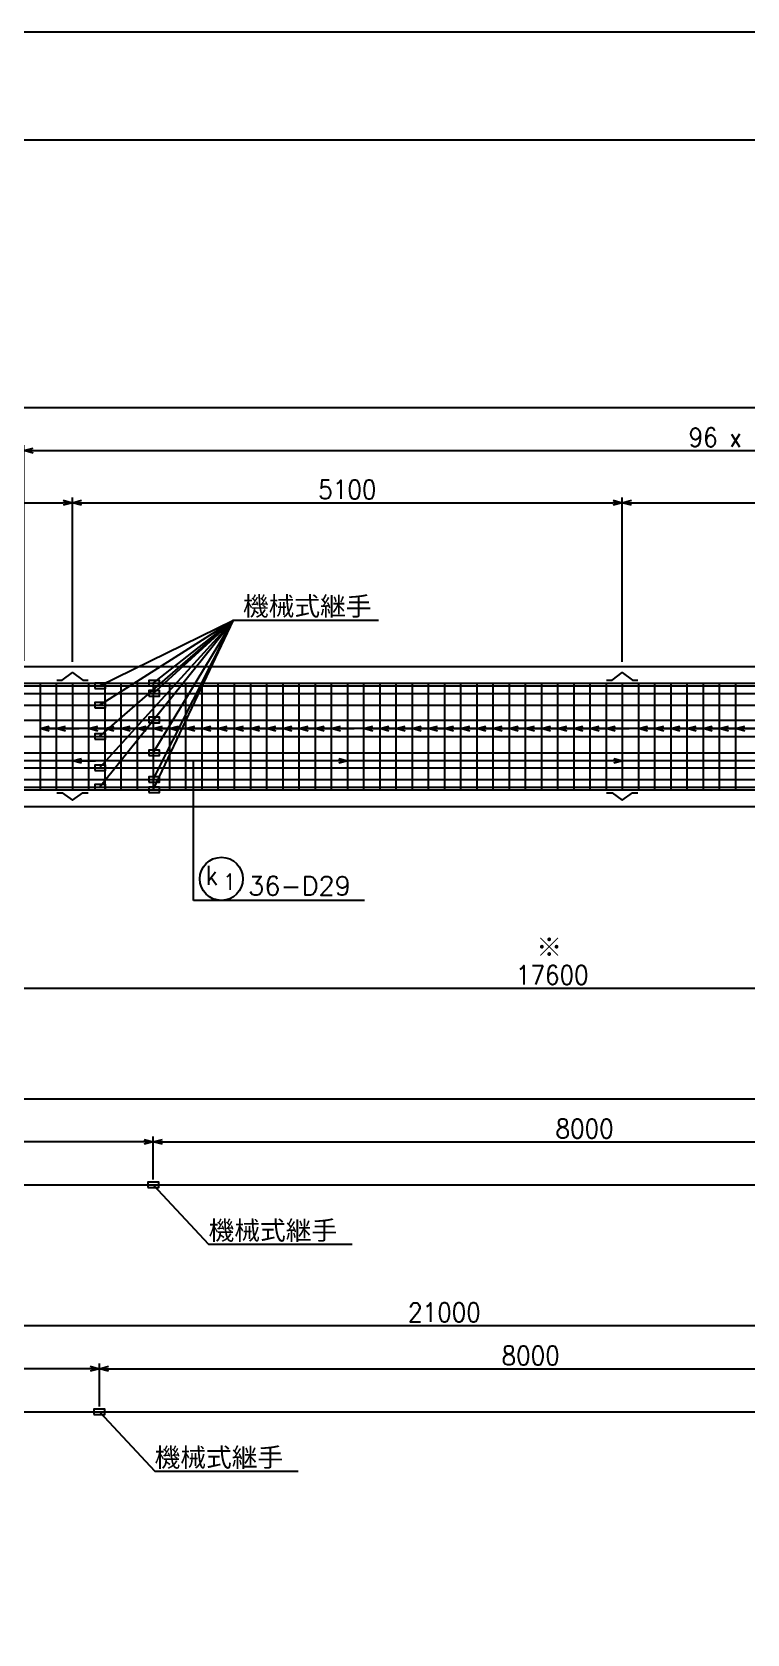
# Model space of a CAD drawing. Extents: x 92661 to 134711, y 44762 to 74462.
# Drawn here: x 102976 to 109607, y 59612 to 74462 of the extents above; entities that cross this region are included whole.
import ezdxf

# ---------------------------------------------------------------- set-up
doc = ezdxf.new("R2010")
doc.units = 0
doc.header["$LTSCALE"] = 300
doc.header["$MEASUREMENT"] = 0
doc.layers.get('0').update_dxf_attribs({"linetype": 'CONTINUOUS'})
doc.layers.get('DEFPOINTS').update_dxf_attribs({"linetype": 'CONTINUOUS'})
for name, color, linetype in [('スペーサー-2', 3, 'CONTINUOUS'), ('寸法', 1, 'CONTINUOUS'), ('引き出し', 7, 'CONTINUOUS'), ('引き出し横', 1, 'CONTINUOUS'), ('杭主筋', 2, 'CONTINUOUS'), ('枠', 7, 'CONTINUOUS'), ('構造', 3, 'CONTINUOUS'), ('肋筋', 3, 'CONTINUOUS'), ('鉄筋材料', 3, 'CONTINUOUS')]:
    doc.layers.add(name, color=color, linetype=linetype)
doc.styles.add('MS明朝', font='MS PMincho.ttf')
doc.styles.add('romans', font='ROMANS.shx', dxfattribs={"width": 0.9, "bigfont": 'EXTFONT.shx'})
doc.styles.add('ｽﾀｲﾙ1', font='ROMANS.shx', dxfattribs={"bigfont": 'EXTFONT.shx'})
doc.dimstyles.new('ST-50', dxfattribs={"dimscale": 50, "dimtxt": 3.5, "dimasz": 1.7, "dimexe": 1, "dimexo": 1, "dimgap": 1, "dimtad": 0, "dimdec": 0, "dimzin": 0, "dimdsep": 46, "dimtxsty": 'romans', "dimblk": 'OPEN30', "dimcen": 1, "dimdle": 3, "dimclrd": 1, "dimclre": 1, "dimclrt": 3, "dimaunit": 1, "dimadec": 0, "dimazin": 0, "dimtfac": 1, "dimtdec": 0, "dimtix": 1, "dimtmove": 2, "dimatfit": 3, "dimldrblk": 'NONE', "dimfxl": 0, "dimtvp": 0.7, "dimtolj": 1, "dimtzin": 0, "dimarcsym": 0})
doc.dimstyles.new('矢', dxfattribs={"dimscale": 50, "dimtxt": 3.5, "dimasz": 1.7, "dimexe": 1, "dimexo": 0.7, "dimgap": 0.09, "dimtad": 0, "dimdec": 0, "dimzin": 0, "dimdsep": 46, "dimtxsty": 'romans', "dimblk": 'OPEN30', "dimcen": 1, "dimdle": 1, "dimclrd": 1, "dimclre": 1, "dimclrt": 3, "dimaunit": 1, "dimadec": 0, "dimazin": 0, "dimtfac": 1, "dimtdec": 0, "dimtix": 1, "dimtmove": 2, "dimatfit": 3, "dimldrblk": 'OPEN30', "dimfxl": 0, "dimtvp": 0.7, "dimtolj": 1, "dimtzin": 0, "dimarcsym": 0})

# ---------------------------------------------------------------- blocks, each defined once
blk = doc.blocks.new('_Open30')
at = {"color": 0, "lineweight": -2}
for p, q in [((-1, 0.27), (0, 0)), ((0, 0), (-1, -0.27)), ((0, 0), (-1, 0))]:
    blk.add_line(p, q, dxfattribs=at)
blk = doc.blocks.new('*D23')
at = {"layer": 'DEFPOINTS', "color": 0, "linetype": 'Continuous'}
for p in [(117301, 70582), (102901, 68582), (117301, 68582)]:
    blk.add_point(p, dxfattribs=at)
at = {"layer": '引き出し横', "color": 1, "linetype": 'Continuous', "lineweight": -2}
for p, q in [((102901, 68632), (102901, 70632)), ((102986, 70582), (117216, 70582)), ((117301, 68632), (117301, 70632))]:
    blk.add_line(p, q, dxfattribs=at)
at = {"layer": '引き出し横', "color": 1, "linetype": 'Continuous', "lineweight": -2, "xscale": 85, "yscale": 85, "zscale": 85, "rotation": 180}
blk.add_blockref('_Open30', (102901, 70582), dxfattribs=at)
at = {"layer": '引き出し横', "color": 1, "linetype": 'Continuous', "lineweight": -2, "xscale": 85, "yscale": 85, "zscale": 85}
blk.add_blockref('_Open30', (117301, 70582), dxfattribs=at)
at = {"layer": '引き出し横', "color": 3, "linetype": 'Continuous', "insert": (110101, 70704), "char_height": 175, "attachment_point": 5, "style": 'romans'}
blk.add_mtext('\\A1;96 x 150 = 14400', dxfattribs=at)
blk = doc.blocks.new('_None')
blk = doc.blocks.new('*D24')
at = {"layer": 'DEFPOINTS', "color": 0, "linetype": 'Continuous'}
for p in [(117301, 62470), (96301, 62070), (117301, 62070)]:
    blk.add_point(p, dxfattribs=at)
at = {"layer": '寸法', "color": 1, "linetype": 'Continuous', "lineweight": -2}
for p, q in [((96301, 62120), (96301, 62520)), ((117301, 62120), (117301, 62520)), ((96386, 62470), (117216, 62470))]:
    blk.add_line(p, q, dxfattribs=at)
at = {"layer": '寸法', "color": 1, "linetype": 'Continuous', "lineweight": -2, "xscale": 85, "yscale": 85, "zscale": 85, "rotation": 180}
blk.add_blockref('_Open30', (96301, 62470), dxfattribs=at)
at = {"layer": '寸法', "color": 1, "linetype": 'Continuous', "lineweight": -2, "xscale": 85, "yscale": 85, "zscale": 85}
blk.add_blockref('_Open30', (117301, 62470), dxfattribs=at)
at = {"layer": '寸法', "color": 3, "linetype": 'Continuous', "insert": (106801, 62593), "char_height": 175, "attachment_point": 5, "style": 'romans'}
blk.add_mtext('\\A1;21000', dxfattribs=at)
blk = doc.blocks.new('*D25')
at = {"layer": 'DEFPOINTS', "color": 0, "linetype": 'Continuous'}
for p in [(130101, 64574), (96301, 64174), (130101, 64174)]:
    blk.add_point(p, dxfattribs=at)
at = {"layer": '寸法', "color": 1, "linetype": 'Continuous', "lineweight": -2}
for p, q in [((96301, 64224), (96301, 64624)), ((130101, 64224), (130101, 64624)), ((96386, 64574), (130016, 64574))]:
    blk.add_line(p, q, dxfattribs=at)
at = {"layer": '寸法', "color": 1, "linetype": 'Continuous', "lineweight": -2, "xscale": 85, "yscale": 85, "zscale": 85, "rotation": 180}
blk.add_blockref('_Open30', (96301, 64574), dxfattribs=at)
at = {"layer": '寸法', "color": 1, "linetype": 'Continuous', "lineweight": -2, "xscale": 85, "yscale": 85, "zscale": 85}
blk.add_blockref('_Open30', (130101, 64574), dxfattribs=at)
at = {"layer": '寸法', "color": 3, "linetype": 'Continuous', "insert": (113201, 64697), "char_height": 175, "attachment_point": 5, "style": 'romans'}
blk.add_mtext('\\A1;33800', dxfattribs=at)
blk = doc.blocks.new('*D26')
at = {"layer": 'DEFPOINTS', "color": 0, "linetype": 'Continuous'}
for p in [(103351, 70098), (98151, 68574), (103351, 68574)]:
    blk.add_point(p, dxfattribs=at)
at = {"layer": '寸法', "color": 1, "linetype": 'Continuous', "lineweight": -2}
for p, q in [((98151, 68624), (98151, 70148)), ((98236, 70098), (103266, 70098)), ((103351, 68624), (103351, 70148))]:
    blk.add_line(p, q, dxfattribs=at)
at = {"layer": '寸法', "color": 1, "linetype": 'Continuous', "lineweight": -2, "xscale": 85, "yscale": 85, "zscale": 85, "rotation": 180}
blk.add_blockref('_Open30', (98151, 70098), dxfattribs=at)
at = {"layer": '寸法', "color": 1, "linetype": 'Continuous', "lineweight": -2, "xscale": 85, "yscale": 85, "zscale": 85}
blk.add_blockref('_Open30', (103351, 70098), dxfattribs=at)
at = {"layer": '寸法', "color": 3, "linetype": 'Continuous', "insert": (100751, 70221), "char_height": 175, "attachment_point": 5, "style": 'romans'}
blk.add_mtext('\\A1;5200', dxfattribs=at)
blk = doc.blocks.new('*D27')
at = {"layer": 'DEFPOINTS', "color": 0, "linetype": 'Continuous'}
for p in [(130201, 70982), (97701, 69232), (130201, 68582)]:
    blk.add_point(p, dxfattribs=at)
at = {"layer": '寸法', "color": 1, "linetype": 'Continuous', "lineweight": -2}
for p, q in [((97701, 69282), (97701, 71032)), ((130201, 68632), (130201, 71032)), ((97786, 70982), (130116, 70982))]:
    blk.add_line(p, q, dxfattribs=at)
at = {"layer": '寸法', "color": 1, "linetype": 'Continuous', "lineweight": -2, "xscale": 85, "yscale": 85, "zscale": 85, "rotation": 180}
blk.add_blockref('_Open30', (97701, 70982), dxfattribs=at)
at = {"layer": '寸法', "color": 1, "linetype": 'Continuous', "lineweight": -2, "xscale": 85, "yscale": 85, "zscale": 85}
blk.add_blockref('_Open30', (130201, 70982), dxfattribs=at)
at = {"layer": '寸法', "color": 3, "linetype": 'Continuous', "insert": (113951, 71104), "char_height": 175, "attachment_point": 5, "style": 'romans'}
blk.add_mtext('\\A1;32500', dxfattribs=at)
blk = doc.blocks.new('*D36')
at = {"layer": 'DEFPOINTS', "color": 0, "linetype": 'Continuous'}
for p in [(113551, 70098), (108451, 68574), (113551, 68582)]:
    blk.add_point(p, dxfattribs=at)
at = {"layer": '寸法', "color": 1, "linetype": 'Continuous', "lineweight": -2}
for p, q in [((108451, 68624), (108451, 70148)), ((108536, 70098), (113466, 70098)), ((113551, 68632), (113551, 70148))]:
    blk.add_line(p, q, dxfattribs=at)
at = {"layer": '寸法', "color": 1, "linetype": 'Continuous', "lineweight": -2, "xscale": 85, "yscale": 85, "zscale": 85, "rotation": 180}
blk.add_blockref('_Open30', (108451, 70098), dxfattribs=at)
at = {"layer": '寸法', "color": 1, "linetype": 'Continuous', "lineweight": -2, "xscale": 85, "yscale": 85, "zscale": 85}
blk.add_blockref('_Open30', (113551, 70098), dxfattribs=at)
at = {"layer": '寸法', "color": 3, "linetype": 'Continuous', "insert": (111001, 70221), "char_height": 175, "attachment_point": 5, "style": 'romans'}
blk.add_mtext('\\A1;5100', dxfattribs=at)
blk = doc.blocks.new('*D37')
at = {"layer": 'DEFPOINTS', "color": 0, "linetype": 'Continuous'}
for p in [(108451, 70098), (103351, 68574), (108451, 68574)]:
    blk.add_point(p, dxfattribs=at)
at = {"layer": '寸法', "color": 1, "linetype": 'Continuous', "lineweight": -2}
for p, q in [((103351, 68624), (103351, 70148)), ((103436, 70098), (108366, 70098)), ((108451, 68624), (108451, 70148))]:
    blk.add_line(p, q, dxfattribs=at)
at = {"layer": '寸法', "color": 1, "linetype": 'Continuous', "lineweight": -2, "xscale": 85, "yscale": 85, "zscale": 85, "rotation": 180}
blk.add_blockref('_Open30', (103351, 70098), dxfattribs=at)
at = {"layer": '寸法', "color": 1, "linetype": 'Continuous', "lineweight": -2, "xscale": 85, "yscale": 85, "zscale": 85}
blk.add_blockref('_Open30', (108451, 70098), dxfattribs=at)
at = {"layer": '寸法', "color": 3, "linetype": 'Continuous', "insert": (105901, 70221), "char_height": 175, "attachment_point": 5, "style": 'romans'}
blk.add_mtext('\\A1;5100', dxfattribs=at)
blk = doc.blocks.new('*D59')
at = {"layer": 'DEFPOINTS', "color": 0, "linetype": 'Continuous'}
for p in [(112101, 64174), (104101, 63774), (112101, 63774)]:
    blk.add_point(p, dxfattribs=at)
at = {"layer": '引き出し横', "color": 1, "linetype": 'Continuous', "lineweight": -2}
for p, q in [((104101, 63824), (104101, 64224)), ((104186, 64174), (112016, 64174)), ((112101, 63824), (112101, 64224))]:
    blk.add_line(p, q, dxfattribs=at)
at = {"layer": '引き出し横', "color": 1, "linetype": 'Continuous', "lineweight": -2, "xscale": 85, "yscale": 85, "zscale": 85, "rotation": 180}
blk.add_blockref('_Open30', (104101, 64174), dxfattribs=at)
at = {"layer": '引き出し横', "color": 1, "linetype": 'Continuous', "lineweight": -2, "xscale": 85, "yscale": 85, "zscale": 85}
blk.add_blockref('_Open30', (112101, 64174), dxfattribs=at)
at = {"layer": '引き出し横', "color": 3, "linetype": 'Continuous', "insert": (108101, 64297), "char_height": 175, "attachment_point": 5, "style": 'romans'}
blk.add_mtext('\\A1;8000', dxfattribs=at)
blk = doc.blocks.new('*D62')
at = {"layer": 'DEFPOINTS', "color": 0, "linetype": 'Continuous'}
for p in [(111601, 62070), (103601, 61670), (111601, 61670)]:
    blk.add_point(p, dxfattribs=at)
at = {"layer": '引き出し横', "color": 1, "linetype": 'Continuous', "lineweight": -2}
for p, q in [((103601, 61720), (103601, 62120)), ((111601, 61720), (111601, 62120)), ((103686, 62070), (111516, 62070))]:
    blk.add_line(p, q, dxfattribs=at)
at = {"layer": '引き出し横', "color": 1, "linetype": 'Continuous', "lineweight": -2, "xscale": 85, "yscale": 85, "zscale": 85, "rotation": 180}
blk.add_blockref('_Open30', (103601, 62070), dxfattribs=at)
at = {"layer": '引き出し横', "color": 1, "linetype": 'Continuous', "lineweight": -2, "xscale": 85, "yscale": 85, "zscale": 85}
blk.add_blockref('_Open30', (111601, 62070), dxfattribs=at)
at = {"layer": '引き出し横', "color": 3, "linetype": 'Continuous', "insert": (107601, 62193), "char_height": 175, "attachment_point": 5, "style": 'romans'}
blk.add_mtext('\\A1;8000', dxfattribs=at)
blk = doc.blocks.new('*D68')
at = {"layer": 'DEFPOINTS', "color": 0, "linetype": 'Continuous'}
for p in [(99001, 67232), (116601, 67232), (116601, 65597)]:
    blk.add_point(p, dxfattribs=at)
at = {"layer": '構造', "color": 1, "linetype": 'Continuous', "lineweight": -2}
for p, q in [((99001, 67182), (99001, 65547)), ((116601, 67182), (116601, 65547)), ((99086, 65597), (116516, 65597))]:
    blk.add_line(p, q, dxfattribs=at)
at = {"layer": '構造', "color": 1, "linetype": 'Continuous', "lineweight": -2, "xscale": 85, "yscale": 85, "zscale": 85, "rotation": 180}
blk.add_blockref('_Open30', (99001, 65597), dxfattribs=at)
at = {"layer": '構造', "color": 1, "linetype": 'Continuous', "lineweight": -2, "xscale": 85, "yscale": 85, "zscale": 85}
blk.add_blockref('_Open30', (116601, 65597), dxfattribs=at)
at = {"layer": '構造', "color": 3, "linetype": 'Continuous', "insert": (107801, 65720), "char_height": 175, "attachment_point": 5, "style": 'romans'}
blk.add_mtext('\\A1;17600', dxfattribs=at)
blk = doc.blocks.new('*D82')
at = {"color": 1, "linetype": 'Continuous', "lineweight": -2}
for p, q in [((96301, 61720), (96301, 62120)), ((103601, 61720), (103601, 62120)), ((103516, 62070), (96386, 62070))]:
    blk.add_line(p, q, dxfattribs=at)
at = {"layer": 'DEFPOINTS', "color": 0, "linetype": 'Continuous'}
for p in [(96301, 62070), (96301, 61670), (103601, 61670)]:
    blk.add_point(p, dxfattribs=at)
at = {"color": 1, "linetype": 'Continuous', "lineweight": -2, "xscale": 85, "yscale": 85, "zscale": 85, "rotation": 180}
blk.add_blockref('_Open30', (96301, 62070), dxfattribs=at)
at = {"color": 1, "linetype": 'Continuous', "lineweight": -2, "xscale": 85, "yscale": 85, "zscale": 85}
blk.add_blockref('_Open30', (103601, 62070), dxfattribs=at)
at = {"color": 3, "linetype": 'Continuous', "insert": (99951, 62193), "char_height": 175, "attachment_point": 5, "style": 'romans'}
blk.add_mtext('\\A1;7300', dxfattribs=at)
blk = doc.blocks.new('*D83')
at = {"color": 1, "linetype": 'Continuous', "lineweight": -2}
for p, q in [((96301, 63824), (96301, 64224)), ((104016, 64174), (96386, 64174)), ((104101, 63874), (104101, 64224))]:
    blk.add_line(p, q, dxfattribs=at)
at = {"layer": 'DEFPOINTS', "color": 0, "linetype": 'Continuous'}
for p in [(96301, 64174), (96301, 63774), (104101, 63824)]:
    blk.add_point(p, dxfattribs=at)
at = {"color": 1, "linetype": 'Continuous', "lineweight": -2, "xscale": 85, "yscale": 85, "zscale": 85, "rotation": 180}
blk.add_blockref('_Open30', (96301, 64174), dxfattribs=at)
at = {"color": 1, "linetype": 'Continuous', "lineweight": -2, "xscale": 85, "yscale": 85, "zscale": 85}
blk.add_blockref('_Open30', (104101, 64174), dxfattribs=at)
at = {"color": 3, "linetype": 'Continuous', "insert": (100201, 64297), "char_height": 175, "attachment_point": 5, "style": 'romans'}
blk.add_mtext('\\A1;7800', dxfattribs=at)

msp = doc.modelspace()

# ---------------------------------------------------------------- linework, layer by layer
at = {"layer": 'スペーサー-2', "color": 3, "linetype": 'Continuous', "flags": 128}
for points in [[(103205.81239, 68453.75003), (103255.81239, 68453.75003), (103350.81239, 68523.75003), (103445.81239, 68453.75003), (103495.81239, 68453.75003)], [(108305.81239, 68453.75003), (108355.81239, 68453.75003), (108450.81239, 68523.75003), (108545.81239, 68453.75003), (108595.81239, 68453.75003)], [(103205.81239, 67409.83003), (103255.81239, 67409.83003), (103350.81239, 67339.83003), (103445.81239, 67409.83003), (103495.81239, 67409.83003)], [(108305.81239, 67409.83003), (108355.81239, 67409.83003), (108450.81239, 67339.83003), (108545.81239, 67409.83003), (108595.81239, 67409.83003)]]:
    msp.add_lwpolyline(points, dxfattribs=at)
at = {"layer": '寸法', "linetype": 'Continuous'}
for p, q in [((104843.81646, 69010.39142), (106190.37005, 69010.39142)), ((104613.77409, 63224.66815), (105945.56514, 63224.66815)), ((104113.77409, 61120.45538), (105445.56514, 61120.45538))]:
    msp.add_line(p, q, dxfattribs=at)
at = {"layer": '引き出し', "color": 1, "linetype": 'Continuous', "flags": 128}
for points in [[(103557.91111, 68376.60291), (103657.91111, 68376.60291), (103657.91111, 68426.60291), (103557.91111, 68426.60291), (103557.91111, 68376.60291)], [(104057.91111, 68400.78099), (104157.91111, 68400.78099), (104157.91111, 68450.78099), (104057.91111, 68450.78099), (104057.91111, 68400.78099)], [(104057.91111, 68306.43539), (104157.91111, 68306.43539), (104157.91111, 68356.43539), (104057.91111, 68356.43539), (104057.91111, 68306.43539)], [(103557.91111, 68197.1469), (103657.91111, 68197.1469), (103657.91111, 68247.1469), (103557.91111, 68247.1469), (103557.91111, 68197.1469)], [(104057.91111, 68059.43539), (104157.91111, 68059.43539), (104157.91111, 68109.43539), (104057.91111, 68109.43539), (104057.91111, 68059.43539)], [(103557.91111, 67906.78099), (103657.91111, 67906.78099), (103657.91111, 67956.78099), (103557.91111, 67956.78099), (103557.91111, 67906.78099)], [(104057.91111, 67754.12659), (104157.91111, 67754.12659), (104157.91111, 67804.12659), (104057.91111, 67804.12659), (104057.91111, 67754.12659)], [(103557.91111, 67616.41508), (103657.91111, 67616.41508), (103657.91111, 67666.41508), (103557.91111, 67666.41508), (103557.91111, 67616.41508)], [(103557.91111, 67436.95907), (103657.91111, 67436.95907), (103657.91111, 67486.95907), (103557.91111, 67486.95907), (103557.91111, 67436.95907)], [(104057.91111, 67507.12659), (104157.91111, 67507.12659), (104157.91111, 67557.12659), (104057.91111, 67557.12659), (104057.91111, 67507.12659)], [(104057.91111, 67412.78099), (104157.91111, 67412.78099), (104157.91111, 67462.78099), (104057.91111, 67462.78099), (104057.91111, 67412.78099)], [(104051.47509, 63750.9525), (104151.47509, 63750.9525), (104151.47509, 63800.9525), (104051.47509, 63800.9525), (104051.47509, 63750.9525)], [(103550.54848, 61646.86209), (103650.54848, 61646.86209), (103650.54848, 61696.86209), (103550.54848, 61696.86209), (103550.54848, 61646.86209)]]:
    msp.add_lwpolyline(points, dxfattribs=at)
at = {"layer": '引き出し横', "linetype": 'Continuous'}
for p, q in [((129900.81239, 68005.3841), (103050.81239, 68005.3841)), ((130100.81239, 67706.02622), (98200.81239, 67706.02622)), ((104474.03262, 66412.22729), (104474.03262, 67706.02622)), ((106058.90119, 66412.22729), (104474.03262, 66412.22729))]:
    msp.add_line(p, q, dxfattribs=at)
msp.add_circle((104732.28207, 66612.22729), 200, dxfattribs=at)
at = {"layer": '杭主筋', "linetype": 'Continuous'}
for p, q in [((96300.81239, 68425.79003), (130100.81239, 68425.79003)), ((96300.81239, 68401.61195), (117300.81239, 68401.61195)), ((96300.81239, 68331.44443), (130100.81239, 68331.44443)), ((96300.81239, 68222.15595), (117300.81239, 68222.15595)), ((96300.81239, 68084.44443), (130100.81239, 68084.44443)), ((96300.81239, 67931.79003), (117300.81239, 67931.79003)), ((96300.81239, 67779.13564), (130100.81239, 67779.13564)), ((96300.81239, 67641.42412), (117300.81239, 67641.42412)), ((96300.81239, 67532.13564), (130100.81239, 67532.13564)), ((96300.81239, 67461.96811), (117300.81239, 67461.96811)), ((96300.81239, 67437.79003), (130100.81239, 67437.79003)), ((96300.81239, 63774.30456), (121500.81239, 63774.30456)), ((96300.81239, 61670.09179), (117300.81239, 61670.09179))]:
    msp.add_line(p, q, dxfattribs=at)
at = {"layer": '枠', "color": 1, "linetype": 'Continuous', "flags": 128}
msp.add_lwpolyline([(92660.61285, 74461.94194), (92660.61285, 44761.94194), (134710.61285, 44761.94194), (134710.61285, 74461.94194), (92660.61285, 74461.94194)], dxfattribs=at)
at = {"layer": '枠', "color": 2, "linetype": 'Continuous', "flags": 128}
msp.add_lwpolyline([(94160.61285, 45761.94194), (94160.61285, 73461.94194), (133710.61285, 73461.94194), (133710.61285, 45761.94194), (94160.61285, 45761.94194)], dxfattribs=at)
at = {"layer": '構造', "linetype": 'Continuous'}
for p, q in [((97700.81239, 68581.79003), (130200.81239, 68581.79003)), ((97700.81239, 67281.79003), (130200.81239, 67281.79003))]:
    msp.add_line(p, q, dxfattribs=at)
at = {"layer": '肋筋', "linetype": 'Continuous'}
for p, q in [((103050.81239, 68425.79003), (103050.81239, 67437.79003)), ((103200.81239, 68425.79003), (103200.81239, 67437.79003)), ((103350.81239, 68425.79003), (103350.81239, 67437.79003)), ((103500.81239, 68425.79003), (103500.81239, 67437.79003)), ((103650.81239, 68425.79003), (103650.81239, 67437.79003)), ((103800.81239, 68425.79003), (103800.81239, 67437.79003)), ((103950.81239, 68425.79003), (103950.81239, 67437.79003)), ((104100.81239, 68425.79003), (104100.81239, 67437.79003)), ((104250.81239, 68425.79003), (104250.81239, 67437.79003)), ((104400.81239, 68425.79003), (104400.81239, 67437.79003)), ((104550.81239, 68425.79003), (104550.81239, 67437.79003)), ((104700.81239, 68425.79003), (104700.81239, 67437.79003)), ((104850.81239, 68425.79003), (104850.81239, 67437.79003)), ((105000.81239, 68425.79003), (105000.81239, 67437.79003)), ((105150.81239, 68425.79003), (105150.81239, 67437.79003)), ((105300.81239, 68425.79003), (105300.81239, 67437.79003)), ((105450.81239, 68425.79003), (105450.81239, 67437.79003)), ((105600.81239, 68425.79003), (105600.81239, 67437.79003)), ((105750.81239, 68425.79003), (105750.81239, 67437.79003)), ((105900.81239, 68425.79003), (105900.81239, 67437.79003)), ((106050.81239, 68425.79003), (106050.81239, 67437.79003)), ((106200.81239, 68425.79003), (106200.81239, 67437.79003)), ((106350.81239, 68425.79003), (106350.81239, 67437.79003)), ((106500.81239, 68425.79003), (106500.81239, 67437.79003)), ((106650.81239, 68425.79003), (106650.81239, 67437.79003)), ((106800.81239, 68425.79003), (106800.81239, 67437.79003)), ((106950.81239, 68425.79003), (106950.81239, 67437.79003)), ((107100.81239, 68425.79003), (107100.81239, 67437.79003)), ((107250.81239, 68425.79003), (107250.81239, 67437.79003)), ((107400.81239, 68425.79003), (107400.81239, 67437.79003)), ((107550.81239, 68425.79003), (107550.81239, 67437.79003)), ((107700.81239, 68425.79003), (107700.81239, 67437.79003)), ((107850.81239, 68425.79003), (107850.81239, 67437.79003)), ((108000.81239, 68425.79003), (108000.81239, 67437.79003)), ((108150.81239, 68425.79003), (108150.81239, 67437.79003)), ((108300.81239, 68425.79003), (108300.81239, 67437.79003)), ((108450.81239, 68425.79003), (108450.81239, 67437.79003)), ((108600.81239, 68425.79003), (108600.81239, 67437.79003)), ((108750.81239, 68425.79003), (108750.81239, 67437.79003)), ((108900.81239, 68425.79003), (108900.81239, 67437.79003)), ((109050.81239, 68425.79003), (109050.81239, 67437.79003)), ((109200.81239, 68425.79003), (109200.81239, 67437.79003)), ((109350.81239, 68425.79003), (109350.81239, 67437.79003)), ((109500.81239, 68425.79003), (109500.81239, 67437.79003))]:
    msp.add_line(p, q, dxfattribs=at)

# ---------------------------------------------------------------- texts
at = {"layer": '引き出し横', "color": 3, "style": 'ｽﾀｲﾙ1', "width": 0.9}
for s, height, p in [('k', 175, (104584.28091, 66556.29719)), ('1', 150, (104749.21293, 66509.10175))]:
    msp.add_text(s, height=height, dxfattribs=at).set_placement(p)
at = {"layer": '引き出し横', "color": 3, "style": 'romans'}
msp.add_text('36-D29', height=175, dxfattribs=at).set_placement((104980.6642, 66459.5929))
at = {"layer": '鉄筋材料', "style": 'MS明朝'}
for s, p in [('機械式継手', (104931.77891, 69051.40372)), ('※', (107653.54658, 65892.2346)), ('機械式継手', (104613.26121, 63265.6445)), ('機械式継手', (104112.33461, 61161.46768))]:
    msp.add_text(s, height=175, dxfattribs=at).set_placement(p)

# ---------------------------------------------------------------- dimensions: what is measured, and where the dimension line sits
at = {"linetype": 'Continuous'}
for base, p1, p2, picture, middle in [((96300.81239, 64174.30456), (104100.81239, 63824.30456), (96300.81239, 63774.30456), '*D83', (100200.81239, 64296.80456)), ((96300.81239, 62070.09179), (103600.81239, 61670.09179), (96300.81239, 61670.09179), '*D82', (99950.81239, 62192.59179))]:
    dim = msp.add_linear_dim(base=base, p1=p1, p2=p2, dimstyle='ST-50', dxfattribs=at)
    dim.commit()
    dim.dimension.update_dxf_attribs({"geometry": picture, "text_midpoint": middle})
at = {"layer": '寸法', "linetype": 'Continuous'}
for base, p1, p2, picture, middle in [((130200.81239, 70981.84341), (97700.81239, 69231.77841), (130200.81239, 68581.79003), '*D27', (113950.81239, 71104.34341)), ((103350.81239, 70098.42091), (98150.81239, 68573.75003), (103350.81239, 68573.75003), '*D26', (100750.81239, 70220.92091)), ((108450.81239, 70098.42091), (103350.81239, 68573.75003), (108450.81239, 68573.75003), '*D37', (105900.81239, 70220.92091)), ((113550.81239, 70098.42091), (108450.81239, 68573.75003), (113550.81239, 68581.79003), '*D36', (111000.81239, 70220.92091)), ((130100.81239, 64574.30456), (96300.81239, 64174.30456), (130100.81239, 64174.30456), '*D25', (113200.81239, 64696.80456)), ((117300.81239, 62470.09179), (96300.81239, 62070.09179), (117300.81239, 62070.09179), '*D24', (106800.81239, 62592.59179))]:
    dim = msp.add_linear_dim(base=base, p1=p1, p2=p2, dimstyle='ST-50', dxfattribs=at)
    dim.commit()
    dim.dimension.update_dxf_attribs({"geometry": picture, "text_midpoint": middle})
at = {"layer": '引き出し横', "linetype": 'Continuous'}
dim = msp.add_linear_dim(base=(117300.81239, 70581.84341), p1=(102900.81239, 68581.79003), p2=(117300.81239, 68581.79003), text='96 x 150 = <>', dimstyle='ST-50', dxfattribs=at)
dim.commit()
dim.dimension.update_dxf_attribs({"geometry": '*D23', "text_midpoint": (110100.81239, 70704.34341)})
for base, p1, p2, picture, middle in [((112100.81239, 64174.30456), (104100.81239, 63774.30456), (112100.81239, 63774.30456), '*D59', (108100.81239, 64296.80456)), ((111600.81239, 62070.09179), (103600.81239, 61670.09179), (111600.81239, 61670.09179), '*D62', (107600.81239, 62192.59179))]:
    dim = msp.add_linear_dim(base=base, p1=p1, p2=p2, dimstyle='ST-50', dxfattribs=at)
    dim.commit()
    dim.dimension.update_dxf_attribs({"geometry": picture, "text_midpoint": middle})
at = {"layer": '構造', "linetype": 'Continuous'}
dim = msp.add_linear_dim(base=(116600.81239, 65597.06639), p1=(99000.81239, 67231.79003), p2=(116600.81239, 67231.79003), dimstyle='ST-50', dxfattribs=at)
dim.commit()
dim.dimension.update_dxf_attribs({"geometry": '*D68', "text_midpoint": (107800.81239, 65719.56639)})

# ---------------------------------------------------------------- leaders
at = {"linetype": 'Continuous'}
for points in [[(103600.81239, 68222.15595), (104843.81646, 69010.39142)], [(103600.81239, 67931.79003), (104843.81646, 69010.39142)], [(103600.81239, 67641.42412), (104843.81646, 69010.39142)], [(103600.81239, 68401.61195), (104843.81646, 69010.39142)], [(103600.81239, 67461.96811), (104843.81646, 69010.39142)], [(104100.81239, 68425.79003), (104843.81646, 69010.39142)], [(104100.81239, 68331.44443), (104843.81646, 69010.39142)], [(104100.81239, 68084.44443), (104843.81646, 69010.39142)], [(104100.81239, 67779.13564), (104843.81646, 69010.39142)], [(104100.81239, 67532.13564), (104843.81646, 69010.39142)], [(104100.81239, 67437.79003), (104843.81646, 69010.39142)]]:
    msp.add_leader(points, dimstyle='ST-50', override={"dimgap": 1, "dimtad": 0}, dxfattribs=at)
at = {"layer": '引き出し横', "linetype": 'Continuous'}
for points, dimstyle, override in [([(103050.81239, 68005.3841), (103263.69106, 68005.3841)], '矢', {"dimgap": 0.09, "dimtad": 0}), ([(103200.81239, 68005.3841), (103413.69106, 68005.3841)], '矢', {"dimgap": 0.09, "dimtad": 0}), ([(103500.81239, 68005.3841), (103713.69106, 68005.3841)], '矢', {"dimgap": 0.09, "dimtad": 0}), ([(103650.81239, 68005.3841), (103863.69106, 68005.3841)], '矢', {"dimgap": 0.09, "dimtad": 0}), ([(103800.81239, 68005.3841), (104013.69106, 68005.3841)], '矢', {"dimgap": 0.09, "dimtad": 0}), ([(103950.81239, 68005.3841), (104163.69106, 68005.3841)], '矢', {"dimgap": 0.09, "dimtad": 0}), ([(104100.81239, 68005.3841), (104313.69106, 68005.3841)], '矢', {"dimgap": 0.09, "dimtad": 0}), ([(104250.81239, 68005.3841), (104463.69106, 68005.3841)], '矢', {"dimgap": 0.09, "dimtad": 0}), ([(104400.81239, 68005.3841), (104613.69106, 68005.3841)], '矢', {"dimgap": 0.09, "dimtad": 0}), ([(104550.81239, 68005.3841), (104763.69106, 68005.3841)], '矢', {"dimgap": 0.09, "dimtad": 0}), ([(104700.81239, 68005.3841), (104913.69106, 68005.3841)], '矢', {"dimgap": 0.09, "dimtad": 0}), ([(104850.81239, 68005.3841), (105063.69106, 68005.3841)], '矢', {"dimgap": 0.09, "dimtad": 0}), ([(105000.81239, 68005.3841), (105213.69106, 68005.3841)], '矢', {"dimgap": 0.09, "dimtad": 0}), ([(105150.81239, 68005.3841), (105363.69106, 68005.3841)], '矢', {"dimgap": 0.09, "dimtad": 0}), ([(105300.81239, 68005.3841), (105513.69106, 68005.3841)], '矢', {"dimgap": 0.09, "dimtad": 0}), ([(105450.81239, 68005.3841), (105663.69106, 68005.3841)], '矢', {"dimgap": 0.09, "dimtad": 0}), ([(105600.81239, 68005.3841), (105813.69106, 68005.3841)], '矢', {"dimgap": 0.09, "dimtad": 0}), ([(105750.81239, 68005.3841), (105963.69106, 68005.3841)], '矢', {"dimgap": 0.09, "dimtad": 0}), ([(106050.81239, 68005.3841), (106263.69106, 68005.3841)], '矢', {"dimgap": 0.09, "dimtad": 0}), ([(106200.81239, 68005.3841), (106413.69106, 68005.3841)], '矢', {"dimgap": 0.09, "dimtad": 0}), ([(106350.81239, 68005.3841), (106563.69106, 68005.3841)], '矢', {"dimgap": 0.09, "dimtad": 0}), ([(106500.81239, 68005.3841), (106713.69106, 68005.3841)], '矢', {"dimgap": 0.09, "dimtad": 0}), ([(106650.81239, 68005.3841), (106863.69106, 68005.3841)], '矢', {"dimgap": 0.09, "dimtad": 0}), ([(106800.81239, 68005.3841), (107013.69106, 68005.3841)], '矢', {"dimgap": 0.09, "dimtad": 0}), ([(106950.81239, 68005.3841), (107163.69106, 68005.3841)], '矢', {"dimgap": 0.09, "dimtad": 0}), ([(107100.81239, 68005.3841), (107313.69106, 68005.3841)], '矢', {"dimgap": 0.09, "dimtad": 0}), ([(107250.81239, 68005.3841), (107463.69106, 68005.3841)], '矢', {"dimgap": 0.09, "dimtad": 0}), ([(107400.81239, 68005.3841), (107613.69106, 68005.3841)], '矢', {"dimgap": 0.09, "dimtad": 0}), ([(107550.81239, 68005.3841), (107763.69106, 68005.3841)], '矢', {"dimgap": 0.09, "dimtad": 0}), ([(107700.81239, 68005.3841), (107913.69106, 68005.3841)], '矢', {"dimgap": 0.09, "dimtad": 0}), ([(107850.81239, 68005.3841), (108063.69106, 68005.3841)], '矢', {"dimgap": 0.09, "dimtad": 0}), ([(108000.81239, 68005.3841), (108213.69106, 68005.3841)], '矢', {"dimgap": 0.09, "dimtad": 0}), ([(108150.81239, 68005.3841), (108363.69106, 68005.3841)], '矢', {"dimgap": 0.09, "dimtad": 0}), ([(108300.81239, 68005.3841), (108513.69106, 68005.3841)], '矢', {"dimgap": 0.09, "dimtad": 0}), ([(108600.81239, 68005.3841), (108813.69106, 68005.3841)], '矢', {"dimgap": 0.09, "dimtad": 0}), ([(108750.81239, 68005.3841), (108963.69106, 68005.3841)], '矢', {"dimgap": 0.09, "dimtad": 0}), ([(108900.81239, 68005.3841), (109113.69106, 68005.3841)], '矢', {"dimgap": 0.09, "dimtad": 0}), ([(109050.81239, 68005.3841), (109263.69106, 68005.3841)], '矢', {"dimgap": 0.09, "dimtad": 0}), ([(109200.81239, 68005.3841), (109413.69106, 68005.3841)], '矢', {"dimgap": 0.09, "dimtad": 0}), ([(109350.81239, 68005.3841), (109563.69106, 68005.3841)], '矢', {"dimgap": 0.09, "dimtad": 0}), ([(109500.81239, 68005.3841), (109713.69106, 68005.3841)], '矢', {"dimgap": 0.09, "dimtad": 0}), ([(103350.81239, 67706.02622), (103563.69106, 67706.02622)], '矢', {"dimgap": 0.09, "dimtad": 0}), ([(105906.41645, 67706.02622), (105693.53779, 67706.02622)], '矢', {"dimgap": 0.09, "dimtad": 0}), ([(108457.03687, 67706.02622), (108244.15821, 67706.02622)], '矢', {"dimgap": 0.09, "dimtad": 0}), ([(104100.77884, 63774.34052), (104613.77409, 63224.66815)], 'ST-50', {"dimgap": 1, "dimtad": 0}), ([(103600.77884, 61670.12775), (104113.77409, 61120.45538)], 'ST-50', {"dimgap": 1, "dimtad": 0})]:
    msp.add_leader(points, dimstyle=dimstyle, override=override, dxfattribs=at)

doc.saveas('drawing.dxf')
